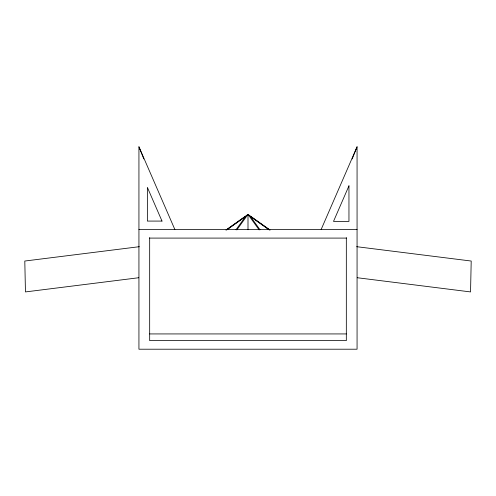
<?xml version="1.0" encoding="UTF-8"?>
<svg xmlns="http://www.w3.org/2000/svg" width="496" height="496" viewBox="0 0 496 496"><rect width="100%" height="100%" fill="white"/><g stroke="black" fill="none" stroke-linecap="round" stroke-linejoin="round"><path stroke-width="0.74" d="M352.179 158.937L357.064 146.791L357.064 349.209L138.936 349.209L138.936 146.791L174.865 229.512M321.135 229.512L357.064 146.791M235.997 229.76L245.464 216.609L226.61 229.989M236.828 229.908L248 214.384L270.072 230.051M225.928 230.051L248 214.384L259.172 229.908M227.435 229.233L233.108 225.203M234.372 224.31L245.725 216.25M139.333 246.692L24.8 261.039L25.451 291.927L138.756 277.729M138.936 229.512L357.064 229.512M149.674 238.092L346.326 238.092M149.674 333.932L346.326 333.932M356.667 246.692L471.2 261.039L470.549 291.927L357.244 277.729M250.275 216.25L261.628 224.31M262.892 225.203L268.565 229.233M269.39 229.989L250.536 216.609L260.003 229.76M138.936 146.791L143.821 158.937M346.326 237.565L346.326 340.628L149.674 340.628L149.674 237.565M248 214.384L248 229.735M348.955 185.833L333.504 221.396L348.955 221.396L348.955 185.833M162.006 221.08L147.368 221.08L147.368 187.376L162.006 221.08"/></g></svg>
